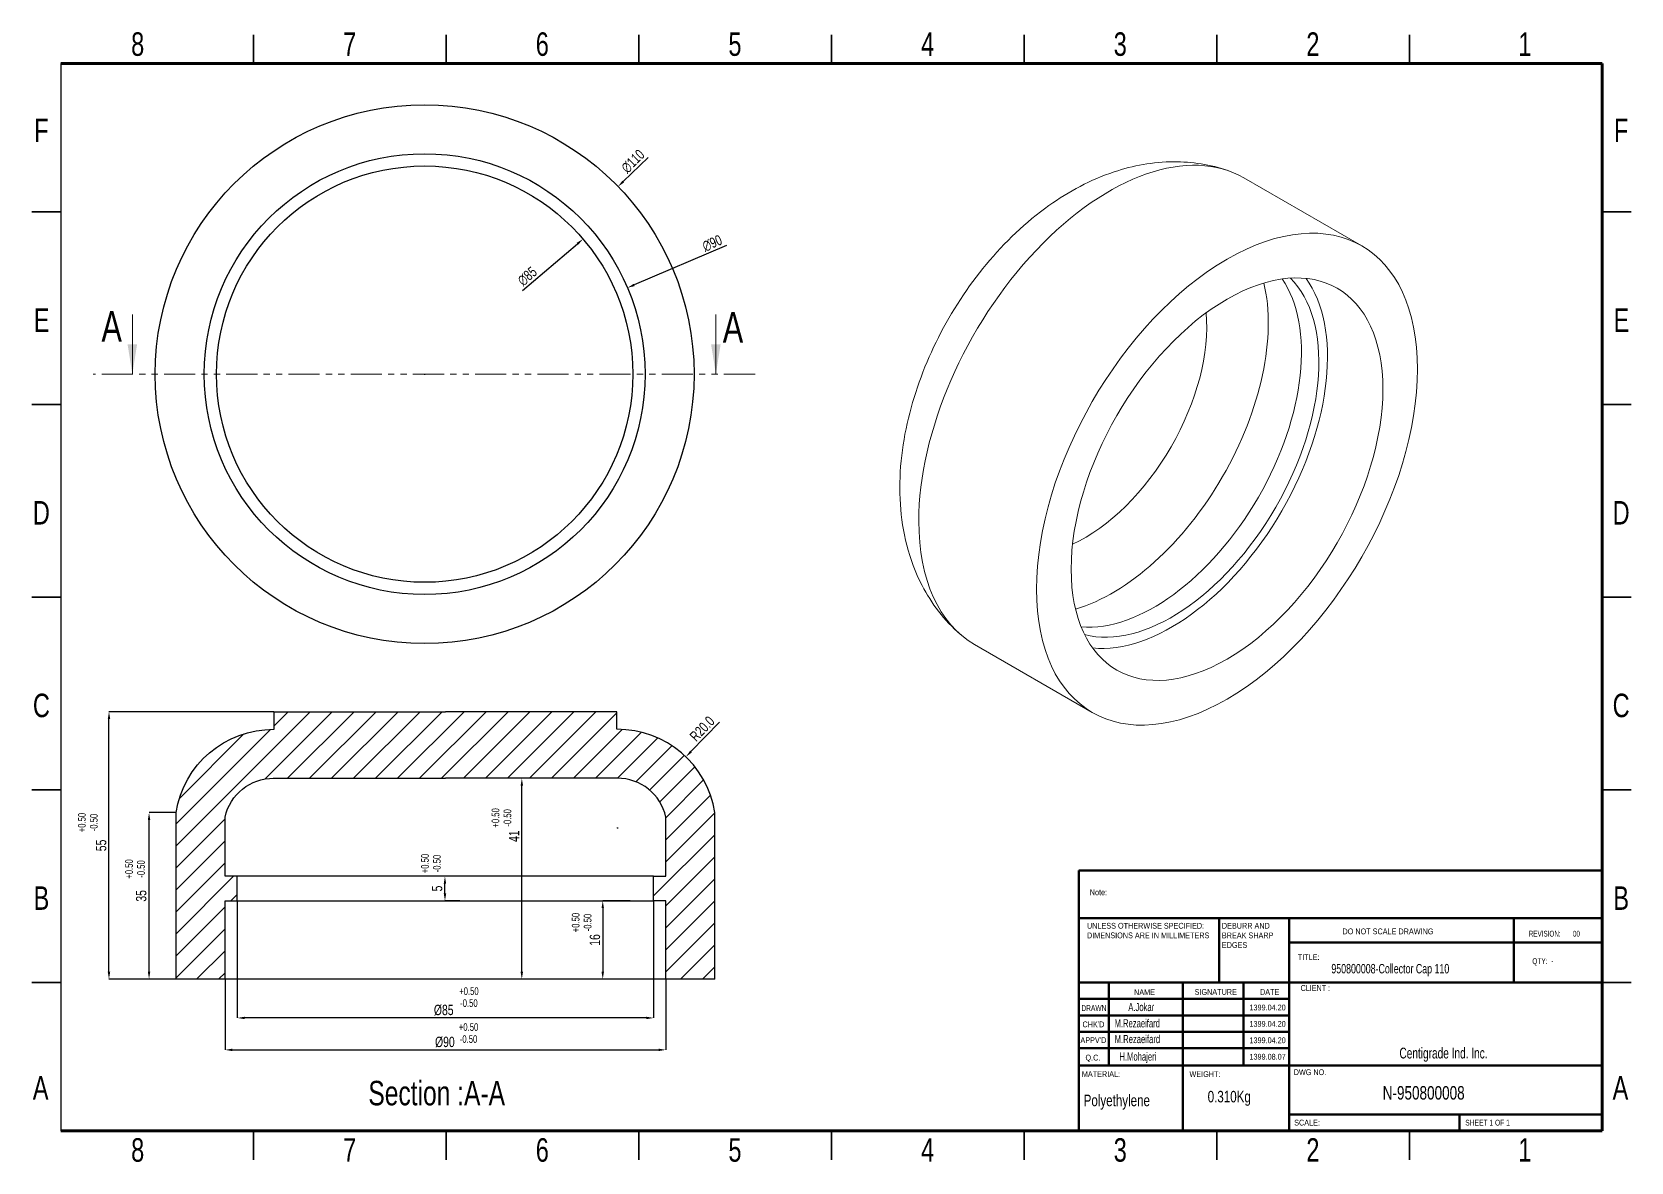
# Model space of a CAD drawing. Header units: millimetres. Extents: x 1131 to 1457, y 387 to 618.
import ezdxf

# ---------------------------------------------------------------- set-up
doc = ezdxf.new("R2010")
doc.units = ezdxf.units.MM
doc.linetypes.add('SLD-Phantom', pattern=[12.7, 6.35, -1.27, 1.27, -1.27, 1.27, -1.27])
doc.linetypes.add('SLD-Solid', pattern=[0])
doc.styles.add('SLDTEXTSTYLE0', font='TXT', dxfattribs={"width": 0.75})
doc.styles.add('SLDTEXTSTYLE1', font='TXT', dxfattribs={"width": 0.686449})
doc.styles.add('SLDTEXTSTYLE2', font='TXT', dxfattribs={"width": 0.652778})
doc.styles.add('SLDTEXTSTYLE3', font='TXT', dxfattribs={"width": 0.692308})
doc.styles.add('SLDTEXTSTYLE4', font='TXT', dxfattribs={"width": 0.7})
doc.styles.add('SLDTEXTSTYLE5', font='TXT', dxfattribs={"width": 0.678571})
doc.dimstyles.new('SLDDIMSTYLE30', dxfattribs={"dimtxt": 2.116667, "dimasz": 1.5, "dimexe": 0, "dimexo": 0.0625, "dimgap": 0.529167, "dimtad": 1, "dimdec": 0, "dimrnd": 1e-09, "dimzin": 12, "dimdsep": 46, "dimtxsty": 'SLDTEXTSTYLE0', "dimcen": 0.09, "dimadec": 0, "dimazin": 3, "dimtfac": 1, "dimtdec": 0, "dimtofl": 0, "dimtmove": 0, "dimatfit": 3, "dimfxl": 1, "dimfrac": 2, "dimtolj": 1, "dimtzin": 12, "dimarcsym": 0})

# ---------------------------------------------------------------- blocks, each defined once
blk = doc.blocks.new('*D4')
at = {"color": 0, "lineweight": -2, "transparency": 16777216}
blk.add_line((1231.09, 565.16), (1242.3, 574.72), dxfattribs=at)
at = {"color": 0, "transparency": 16777216}
blk.add_solid([(1242.14, 574.91), (1242.47, 574.53), (1243.45, 575.69)], dxfattribs=at)
at = {"layer": 'Defpoints', "color": 0, "transparency": 16777216}
for p in [(1243.45, 575.69), (1178.77, 520.54)]:
    blk.add_point(p, dxfattribs=at)
at = {"color": 0, "transparency": 16777216, "insert": (1232.08, 568.08), "char_height": 2.117, "attachment_point": 5, "rotation": 40.4526, "style": 'SLDTEXTSTYLE0'}
blk.add_mtext('\\A1;∅85', dxfattribs=at)
blk = doc.blocks.new('*D5')
at = {"color": 0, "lineweight": -2, "transparency": 16777216}
for p, q in [((1256.74, 592.36), (1251.67, 587.44)), ((1211.02, 548.11), (1211.2, 548.11)), ((1211.11, 548.02), (1211.11, 548.2))]:
    blk.add_line(p, q, dxfattribs=at)
at = {"color": 0, "transparency": 16777216}
blk.add_solid([(1251.5, 587.62), (1251.84, 587.26), (1250.59, 586.4)], dxfattribs=at)
at = {"layer": 'Defpoints', "color": 0, "transparency": 16777216}
for p in [(1250.59, 586.4), (1171.62, 509.83)]:
    blk.add_point(p, dxfattribs=at)
at = {"color": 0, "transparency": 16777216, "insert": (1253.64, 591.56), "char_height": 2.117, "attachment_point": 5, "rotation": 44.1145, "style": 'SLDTEXTSTYLE0'}
blk.add_mtext('\\A1;∅110', dxfattribs=at)
blk = doc.blocks.new('*D6')
at = {"color": 0, "lineweight": -2, "transparency": 16777216}
for p, q in [((1272.76, 574.35), (1253.89, 566.32)), ((1211.02, 548.11), (1211.2, 548.11)), ((1211.11, 548.02), (1211.11, 548.2))]:
    blk.add_line(p, q, dxfattribs=at)
at = {"color": 0, "transparency": 16777216}
blk.add_solid([(1253.79, 566.55), (1253.99, 566.09), (1252.51, 565.74)], dxfattribs=at)
at = {"layer": 'Defpoints', "color": 0, "transparency": 16777216}
for p in [(1252.51, 565.74), (1169.7, 530.49)]:
    blk.add_point(p, dxfattribs=at)
at = {"color": 0, "transparency": 16777216, "insert": (1269.83, 574.83), "char_height": 2.117, "attachment_point": 5, "rotation": 23.0547, "style": 'SLDTEXTSTYLE0'}
blk.add_mtext('\\A1;∅90', dxfattribs=at)
blk = doc.blocks.new('*D7')
at = {"color": 0, "lineweight": -2, "transparency": 16777216}
for p, q in [((1180.3, 479.2), (1146.67, 479.2)), ((1146.67, 426.1), (1146.67, 477.7)), ((1160.3, 424.6), (1146.67, 424.6))]:
    blk.add_line(p, q, dxfattribs=at)
at = {"color": 0, "transparency": 16777216}
for points in [[(1146.42, 477.7), (1146.92, 477.7), (1146.67, 479.2)], [(1146.42, 426.1), (1146.92, 426.1), (1146.67, 424.6)]]:
    blk.add_solid(points, dxfattribs=at)
at = {"layer": 'Defpoints', "color": 0, "transparency": 16777216}
for p in [(1146.67, 479.2), (1180.36, 479.2), (1160.36, 424.6)]:
    blk.add_point(p, dxfattribs=at)
at = {"color": 0, "transparency": 16777216, "insert": (1145.08, 451.9), "char_height": 2.117, "attachment_point": 5, "rotation": 90, "style": 'SLDTEXTSTYLE0'}
blk.add_mtext('\\A1;55', dxfattribs=at)
blk = doc.blocks.new('*D8')
at = {"color": 0, "lineweight": -2, "transparency": 16777216}
for p, q in [((1160.3, 458.6), (1154.85, 458.6)), ((1154.85, 426.1), (1154.85, 457.1)), ((1160.3, 424.6), (1154.85, 424.6))]:
    blk.add_line(p, q, dxfattribs=at)
at = {"color": 0, "transparency": 16777216}
for points in [[(1154.6, 457.1), (1155.1, 457.1), (1154.85, 458.6)], [(1154.6, 426.1), (1155.1, 426.1), (1154.85, 424.6)]]:
    blk.add_solid(points, dxfattribs=at)
at = {"layer": 'Defpoints', "color": 0, "transparency": 16777216}
for p in [(1154.85, 458.6), (1160.36, 458.6), (1160.36, 424.6)]:
    blk.add_point(p, dxfattribs=at)
at = {"color": 0, "transparency": 16777216, "insert": (1153.26, 441.6), "char_height": 2.117, "attachment_point": 5, "rotation": 90, "style": 'SLDTEXTSTYLE0'}
blk.add_mtext('\\A1;35', dxfattribs=at)
blk = doc.blocks.new('*D3')
at = {"color": 0, "lineweight": -2, "transparency": 16777216}
for p, q in [((1271.3, 477.09), (1265.48, 471.06)), ((1250.41, 455.5), (1250.59, 455.5)), ((1250.5, 455.41), (1250.5, 455.59))]:
    blk.add_line(p, q, dxfattribs=at)
at = {"color": 0, "transparency": 16777216}
blk.add_solid([(1265.3, 471.23), (1265.66, 470.88), (1264.44, 469.98)], dxfattribs=at)
at = {"layer": 'Defpoints', "color": 0, "transparency": 16777216}
for p in [(1264.44, 469.98), (1250.5, 455.5)]:
    blk.add_point(p, dxfattribs=at)
at = {"color": 0, "transparency": 16777216, "insert": (1267.77, 475.72), "char_height": 2.117, "attachment_point": 5, "rotation": 46.0687, "style": 'SLDTEXTSTYLE0'}
blk.add_mtext('\\A1;R20.0', dxfattribs=at)
blk = doc.blocks.new('*D9')
at = {"color": 0, "lineweight": -2, "transparency": 16777216}
for p, q in [((1253.07, 440.6), (1247.47, 440.6)), ((1247.47, 439.1), (1247.47, 426.1)), ((1253.07, 424.6), (1247.47, 424.6))]:
    blk.add_line(p, q, dxfattribs=at)
at = {"color": 0, "transparency": 16777216}
for points in [[(1247.22, 439.1), (1247.72, 439.1), (1247.47, 440.6)], [(1247.22, 426.1), (1247.72, 426.1), (1247.47, 424.6)]]:
    blk.add_solid(points, dxfattribs=at)
at = {"layer": 'Defpoints', "color": 0, "transparency": 16777216}
for p in [(1253.13, 440.6), (1247.47, 424.6), (1253.13, 424.6)]:
    blk.add_point(p, dxfattribs=at)
at = {"color": 0, "transparency": 16777216, "insert": (1245.88, 432.6), "char_height": 2.117, "attachment_point": 5, "rotation": 90, "style": 'SLDTEXTSTYLE0'}
blk.add_mtext('\\A1;16', dxfattribs=at)
blk = doc.blocks.new('*D10')
at = {"color": 0, "lineweight": -2, "transparency": 16777216}
for p, q in [((1218.27, 445.6), (1215.26, 445.6)), ((1215.26, 442.1), (1215.26, 444.1)), ((1218.27, 440.6), (1215.26, 440.6))]:
    blk.add_line(p, q, dxfattribs=at)
at = {"color": 0, "transparency": 16777216}
for points in [[(1215.01, 444.1), (1215.51, 444.1), (1215.26, 445.6)], [(1215.01, 442.1), (1215.51, 442.1), (1215.26, 440.6)]]:
    blk.add_solid(points, dxfattribs=at)
at = {"layer": 'Defpoints', "color": 0, "transparency": 16777216}
for p in [(1215.26, 445.6), (1218.33, 445.6), (1218.33, 440.6)]:
    blk.add_point(p, dxfattribs=at)
at = {"color": 0, "transparency": 16777216, "insert": (1213.67, 443.1), "char_height": 2.117, "attachment_point": 5, "rotation": 90, "style": 'SLDTEXTSTYLE0'}
blk.add_mtext('\\A1;5', dxfattribs=at)
blk = doc.blocks.new('*D11')
at = {"color": 0, "lineweight": -2, "transparency": 16777216}
for p, q in [((1170.36, 424.54), (1170.36, 410.16)), ((1260.36, 424.54), (1260.36, 410.16)), ((1171.86, 410.16), (1258.86, 410.16))]:
    blk.add_line(p, q, dxfattribs=at)
at = {"color": 0, "transparency": 16777216}
for points in [[(1171.86, 410.41), (1171.86, 409.91), (1170.36, 410.16)], [(1258.86, 410.41), (1258.86, 409.91), (1260.36, 410.16)]]:
    blk.add_solid(points, dxfattribs=at)
at = {"layer": 'Defpoints', "color": 0, "transparency": 16777216}
for p in [(1170.36, 424.6), (1260.36, 424.6), (1260.36, 410.16)]:
    blk.add_point(p, dxfattribs=at)
at = {"color": 0, "transparency": 16777216, "insert": (1215.24, 411.75), "char_height": 2.117, "attachment_point": 5, "style": 'SLDTEXTSTYLE0'}
blk.add_mtext('\\A1;%%C90', dxfattribs=at)
blk = doc.blocks.new('*D12')
at = {"color": 0, "lineweight": -2, "transparency": 16777216}
for p, q in [((1172.86, 440.54), (1172.86, 416.68)), ((1257.86, 440.54), (1257.86, 416.68)), ((1256.36, 416.68), (1174.36, 416.68))]:
    blk.add_line(p, q, dxfattribs=at)
at = {"color": 0, "transparency": 16777216}
for points in [[(1174.36, 416.93), (1174.36, 416.43), (1172.86, 416.68)], [(1256.36, 416.93), (1256.36, 416.43), (1257.86, 416.68)]]:
    blk.add_solid(points, dxfattribs=at)
at = {"layer": 'Defpoints', "color": 0, "transparency": 16777216}
for p in [(1172.86, 440.6), (1257.86, 440.6), (1172.86, 416.68)]:
    blk.add_point(p, dxfattribs=at)
at = {"color": 0, "transparency": 16777216, "insert": (1215.01, 418.27), "char_height": 2.117, "attachment_point": 5, "style": 'SLDTEXTSTYLE0'}
blk.add_mtext('\\A1;%%C85', dxfattribs=at)
blk = doc.blocks.new('*D13')
at = {"color": 0, "lineweight": -2, "transparency": 16777216}
for p, q in [((1232.79, 465.6), (1230.95, 465.6)), ((1230.95, 426.1), (1230.95, 464.1)), ((1232.79, 424.6), (1230.95, 424.6))]:
    blk.add_line(p, q, dxfattribs=at)
at = {"color": 0, "transparency": 16777216}
for points in [[(1230.7, 464.1), (1231.2, 464.1), (1230.95, 465.6)], [(1230.7, 426.1), (1231.2, 426.1), (1230.95, 424.6)]]:
    blk.add_solid(points, dxfattribs=at)
at = {"layer": 'Defpoints', "color": 0, "transparency": 16777216}
for p in [(1230.95, 465.6), (1232.86, 465.6), (1232.86, 424.6)]:
    blk.add_point(p, dxfattribs=at)
at = {"color": 0, "transparency": 16777216, "insert": (1229.36, 453.79), "char_height": 2.117, "attachment_point": 5, "rotation": 90, "style": 'SLDTEXTSTYLE0'}
blk.add_mtext('\\A1;41', dxfattribs=at)
blk = doc.blocks.new('SW_NOTE_62')
at = {"color": 0, "linetype": 'Continuous', "lineweight": 0, "char_height": 1.5, "attachment_point": 1, "style": 'SLDTEXTSTYLE0'}
for s, insert in [('UNLESS OTHERWISE SPECIFIED:', (0, 1.93)), ('DIMENSIONS ARE IN MILLIMETERS', (0, -0.57))]:
    blk.add_mtext(s, dxfattribs=dict(at, insert=insert))
blk = doc.blocks.new('SW_NOTE_63')
at = {"color": 0, "linetype": 'Continuous', "lineweight": 0, "char_height": 1.5, "attachment_point": 1, "style": 'SLDTEXTSTYLE0'}
for s, insert in [('DEBURR AND', (0, 1.93)), ('BREAK SHARP', (0, -0.57)), ('EDGES', (0, -3.07))]:
    blk.add_mtext(s, dxfattribs=dict(at, insert=insert))

msp = doc.modelspace()

# ---------------------------------------------------------------- hatches: boundary and pattern name
h = msp.add_hatch()
h.set_pattern_fill('ANSI31', color=256)
h.set_pattern_definition([(45, (429.2402, -728.291), (-2.245064, 2.245064), [])])
h.paths.add_polyline_path([(1260.36, 457.69), (1260.36, 445.6), (1257.86, 445.6), (1257.86, 440.6), (1260.36, 440.6), (1260.36, 424.6), (1270.36, 424.6), (1270.36, 458.6, 0.371544), (1250.36, 475.6), (1250.36, 479.2), (1215.36, 479.2), (1180.36, 479.2), (1180.36, 475.6, 0.371544), (1160.36, 458.6), (1160.36, 424.6), (1170.36, 424.6), (1170.36, 440.6), (1172.86, 440.6), (1172.86, 445.6), (1170.36, 445.6), (1170.36, 457.69, -0.351534), (1180.22, 465.6), (1215.36, 465.6), (1250.5, 465.6, -0.351534)])

# ---------------------------------------------------------------- linework, layer by layer
at = {"color": 7, "linetype": 'Continuous', "lineweight": 35}
for p, q in [((1176.18, 611.51), (1176.18, 617.41)), ((1215.51, 611.51), (1215.51, 617.41)), ((1254.84, 611.51), (1254.84, 617.41)), ((1294.17, 617.41), (1294.17, 611.51)), ((1294.17, 611.51), (1294.17, 617.41)), ((1333.5, 611.51), (1333.5, 617.41)), ((1372.84, 611.51), (1372.84, 617.41)), ((1412.17, 611.51), (1412.17, 617.41)), ((1136.85, 581.22), (1130.95, 581.22)), ((1451.5, 581.22), (1457.4, 581.22)), ((1136.85, 541.89), (1130.95, 541.89)), ((1451.5, 541.89), (1457.4, 541.89)), ((1130.95, 502.56), (1136.85, 502.56)), ((1136.85, 502.56), (1130.95, 502.56)), ((1457.4, 502.56), (1451.5, 502.56)), ((1451.5, 502.56), (1457.4, 502.56)), ((1136.85, 463.23), (1130.95, 463.23)), ((1451.5, 463.23), (1457.4, 463.23)), ((1136.85, 423.9), (1130.95, 423.9)), ((1451.5, 423.9), (1457.4, 423.9)), ((1176.18, 393.61), (1176.18, 387.71)), ((1215.51, 393.61), (1215.51, 387.71)), ((1254.84, 393.61), (1254.84, 387.71)), ((1294.17, 387.71), (1294.17, 393.61)), ((1294.17, 393.61), (1294.17, 387.71)), ((1333.5, 393.61), (1333.5, 387.71)), ((1372.84, 393.61), (1372.84, 387.71)), ((1412.17, 393.61), (1412.17, 387.71))]:
    msp.add_line(p, q, dxfattribs=at)
at = {"color": 7, "linetype": 'Continuous', "lineweight": 70}
for p, q in [((1136.85, 611.51), (1451.5, 611.51)), ((1451.5, 611.51), (1451.5, 393.61)), ((1451.5, 393.61), (1136.85, 393.61))]:
    msp.add_line(p, q, dxfattribs=at)
for p, q in [((1136.85, 611.51), (1136.85, 393.61)), ((1180.36, 479.2), (1215.36, 479.2)), ((1180.36, 475.6), (1180.36, 479.2)), ((1250.36, 479.2), (1215.36, 479.2)), ((1250.36, 475.6), (1250.36, 479.2)), ((1180.22, 465.6), (1215.36, 465.6)), ((1250.5, 465.6), (1215.36, 465.6)), ((1172.86, 445.6), (1170.36, 445.6)), ((1172.86, 440.6), (1172.86, 445.6)), ((1257.86, 445.6), (1172.86, 445.6)), ((1257.86, 440.6), (1257.86, 445.6)), ((1257.86, 445.6), (1260.36, 445.6)), ((1170.36, 440.6), (1172.86, 440.6)), ((1172.86, 440.6), (1257.86, 440.6)), ((1260.36, 440.6), (1257.86, 440.6)), ((1260.36, 424.6), (1260.36, 440.6)), ((1170.36, 424.6), (1160.36, 424.6)), ((1260.36, 424.6), (1170.36, 424.6)), ((1270.36, 424.6), (1260.36, 424.6))]:
    msp.add_line(p, q)
at = {"linetype": 'Continuous', "lineweight": 0, "extrusion": (-2e-16, 0.816497, 0.57735)}
for p, q in [((1378.38, 588.18), (1402.42, 574.3)), ((1323.38, 492.92), (1347.42, 479.04))]:
    msp.add_line(p, q, dxfattribs=at)
at = {"linetype": 'SLD-Solid', "lineweight": 0}
for p, q in [((1151.44, 560.31), (1151.44, 548.11)), ((1270.57, 560.31), (1270.57, 548.11))]:
    msp.add_line(p, q, dxfattribs=at)
at = {"linetype": 'SLD-Phantom', "lineweight": 0}
msp.add_line((1278.57, 548.11), (1143.44, 548.11), dxfattribs=at)
at = {"color": 7, "linetype": 'Continuous', "lineweight": 50}
for p, q in [((1344.67, 446.79), (1451.5, 446.79)), ((1344.67, 446.79), (1344.67, 437.07)), ((1344.67, 437.07), (1451.5, 437.07)), ((1344.67, 437.07), (1344.67, 393.81)), ((1373.31, 437.07), (1373.31, 423.9)), ((1387.62, 437.07), (1387.62, 393.61)), ((1433.48, 423.9), (1433.48, 437.07)), ((1451.5, 432.06), (1387.62, 432.06)), ((1451.5, 423.9), (1344.67, 423.9)), ((1350.81, 423.9), (1350.81, 406.99)), ((1365.91, 423.9), (1365.91, 393.81)), ((1378.27, 423.9), (1378.27, 406.99)), ((1387.62, 393.81), (1387.62, 423.9)), ((1387.62, 420.56), (1344.67, 420.56)), ((1387.62, 417.21), (1344.67, 417.21)), ((1387.62, 413.87), (1344.67, 413.87)), ((1387.62, 410.53), (1344.67, 410.53)), ((1352.86, 406.99), (1344.67, 406.99)), ((1352.86, 406.99), (1451.5, 406.99)), ((1387.62, 396.96), (1451.5, 396.96)), ((1422.39, 393.61), (1422.39, 396.96))]:
    msp.add_line(p, q, dxfattribs=at)
for points in [[(1160.36, 424.6), (1160.36, 458.6, -0.371544), (1180.36, 475.6)], [(1270.36, 424.6), (1270.36, 458.6, 0.371544), (1250.36, 475.6)], [(1170.36, 445.6), (1170.36, 457.69, -0.353496), (1180.29, 465.6)], [(1260.36, 445.6), (1260.36, 457.69, 0.353496), (1250.43, 465.6)]]:
    msp.add_lwpolyline(points, format="xyb")
for points in [[(1170.36, 424.6), (1170.36, 440.6)], [(1260.36, 424.6), (1260.36, 440.6)]]:
    msp.add_lwpolyline(points)
for radius in [55, 45, 42.5]:
    msp.add_circle((1211.11, 548.11), radius)
at = {"linetype": 'Continuous', "lineweight": 0}
for centre, major_axis, start_param, end_param in [((1350.88, 540.55), (27.5, 47.63), 0, 2.356194), ((1374.92, 526.67), (-27.5, -47.63), -0.785398, 5.497787), ((1374.92, 526.67), (-22.5, -38.97), -0.785398, 5.497787), ((1351.52, 540.18), (22.5, 38.97), -2.59477, -0.546822), ((1360.07, 535.25), (-21.25, -36.81), 0.26586, 2.875733), ((1363.61, 533.2), (-21.25, -36.81), 0.153067, 2.988526), ((1363.61, 533.2), (-22.5, -38.97), 0.254143, 2.88745), ((1345.93, 543.41), (17.57, 30.43), -2.458585, -0.683008), ((1350.88, 540.55), (-27.5, -47.63), -0.785398, 0)]:
    msp.add_ellipse(centre, major_axis=major_axis, ratio=0.57735, start_param=start_param, end_param=end_param, dxfattribs=at)
msp.add_open_spline([(1375.18, 589.65), (1371.51, 590.92), (1367.71, 591.48), (1359.77, 591.45), (1355.69, 590.67), (1347.04, 587.8), (1342.62, 585.4), (1333.81, 579.14), (1329.55, 575.07), (1321.99, 565.97), (1318.7, 560.94), (1313.33, 550.34), (1311.24, 544.79), (1308.49, 533.35), (1307.84, 527.47), (1308.61, 515.99), (1309.88, 510.35), (1314.55, 501.35), (1317.18, 497.85), (1320.51, 494.96)], degree=3, knots=[4.037579, 4.037579, 4.037579, 4.037579, 4.251111, 4.251111, 4.502753, 4.502753, 4.827554, 4.827554, 5.209047, 5.209047, 5.591751, 5.591751, 5.971849, 5.971849, 6.357318, 6.357318, 6.715222, 6.715222, 6.957995, 6.957995, 6.957995, 6.957995], dxfattribs=at)
at = {"linetype": 'SLD-Solid', "lineweight": 0}
for points in [[(1151.44, 548.11), (1150.46, 554.21), (1152.41, 554.21)], [(1270.57, 548.11), (1271.54, 554.21), (1269.59, 554.21)]]:
    msp.add_solid(points, dxfattribs=at)

# ---------------------------------------------------------------- block references
at = {"color": 7, "linetype": 'Continuous', "lineweight": 0, "xscale": 0.7866230170439151, "yscale": 0.7866230170439151, "zscale": 0.7866230170439151}
for name, p in [('SW_NOTE_62', (1346.33, 434.57)), ('SW_NOTE_63', (1373.87, 434.57))]:
    msp.add_blockref(name, p, dxfattribs=at)

# ---------------------------------------------------------------- texts
at = {"color": 7, "linetype": 'Continuous', "lineweight": 0}
for s, insert, char_height, attachment_point, style in [('8', (1152.53, 617.89), 4.8, 2, 'SLDTEXTSTYLE0'), ('7', (1195.8, 617.89), 4.8, 2, 'SLDTEXTSTYLE0'), ('6', (1235.13, 617.89), 4.8, 2, 'SLDTEXTSTYLE0'), ('5', (1274.46, 617.89), 4.8, 2, 'SLDTEXTSTYLE0'), ('4', (1313.79, 617.89), 4.8, 2, 'SLDTEXTSTYLE0'), ('3', (1353.12, 617.89), 4.8, 2, 'SLDTEXTSTYLE0'), ('2', (1392.45, 617.89), 4.8, 2, 'SLDTEXTSTYLE0'), ('1', (1435.72, 617.89), 4.8, 2, 'SLDTEXTSTYLE0'), ('F', (1132.87, 600.28), 4.8, 2, 'SLDTEXTSTYLE0'), ('F', (1455.38, 600.28), 4.8, 2, 'SLDTEXTSTYLE0'), ('E', (1132.92, 561.54), 4.8, 2, 'SLDTEXTSTYLE0'), ('E', (1455.44, 561.54), 4.8, 2, 'SLDTEXTSTYLE0'), ('D', (1132.86, 522.21), 4.8, 2, 'SLDTEXTSTYLE0'), ('D', (1455.38, 522.21), 4.8, 2, 'SLDTEXTSTYLE0'), ('C', (1132.87, 482.88), 4.8, 2, 'SLDTEXTSTYLE0'), ('C', (1455.38, 482.88), 4.8, 2, 'SLDTEXTSTYLE0'), ('B', (1132.88, 443.55), 4.8, 2, 'SLDTEXTSTYLE0'), ('Note:', (1346.9, 442.91), 1.18, 1, 'SLDTEXTSTYLE0'), ('B', (1455.39, 443.55), 4.8, 2, 'SLDTEXTSTYLE0'), ('DO NOT SCALE DRAWING', (1398.49, 434.94), 1.1799, 1, 'SLDTEXTSTYLE0'), ('REVISION:       00', (1436.52, 434.47), 1.1799, 1, 'SLDTEXTSTYLE2'), ('TITLE:', (1389.36, 429.69), 1.18, 1, 'SLDTEXTSTYLE0'), ('950800008-Collector Cap 110', (1396.22, 427.7), 1.9272, 1, 'SLDTEXTSTYLE4'), ('QTY:  -', (1437.24, 428.88), 1.18, 1, 'SLDTEXTSTYLE5'), ('NAME', (1355.94, 422.52), 1.18, 1, 'SLDTEXTSTYLE0'), ('SIGNATURE', (1368.3, 422.57), 1.18, 1, 'SLDTEXTSTYLE0'), ('DATE', (1381.66, 422.57), 1.18, 1, 'SLDTEXTSTYLE0'), ('CLIENT :', (1389.95, 423.42), 1.249, 1, 'SLDTEXTSTYLE4'), ('DRAWN', (1345.18, 419.29), 1.18, 1, 'SLDTEXTSTYLE1'), ('A.Jokar', (1354.77, 419.74), 1.665, 1, 'SLDTEXTSTYLE4'), ('1399.04.20', (1379.5, 419.4), 1.18, 1, 'SLDTEXTSTYLE0'), ("CHK'D", (1345.41, 415.96), 1.18, 1, 'SLDTEXTSTYLE0'), ('M.Rezaeifard', (1351.96, 416.42), 1.665, 1, 'SLDTEXTSTYLE4'), ('1399.04.20', (1379.5, 416.06), 1.18, 1, 'SLDTEXTSTYLE0'), ("APPV'D", (1344.99, 412.74), 1.18, 1, 'SLDTEXTSTYLE0'), ('M.Rezaeifard', (1351.99, 413.2), 1.665, 1, 'SLDTEXTSTYLE4'), ('1399.04.20', (1379.5, 412.71), 1.18, 1, 'SLDTEXTSTYLE0'), ('Q.C.', (1346.02, 409.17), 1.18, 1, 'SLDTEXTSTYLE0'), ('H.Mohajeri', (1352.96, 409.63), 1.665, 1, 'SLDTEXTSTYLE4'), ('1399.08.07', (1379.5, 409.35), 1.18, 1, 'SLDTEXTSTYLE0'), ('Centigrade Ind. Inc.', (1410.12, 410.61), 2.2025, 1, 'SLDTEXTSTYLE4'), ('A', (1132.72, 404.8), 4.8, 2, 'SLDTEXTSTYLE0'), ('MATERIAL:', (1345.28, 405.81), 1.18, 1, 'SLDTEXTSTYLE0'), ('WEIGHT:', (1367.25, 405.81), 1.179, 1, 'SLDTEXTSTYLE0'), ('DWG NO.', (1388.53, 406.19), 1.18, 1, 'SLDTEXTSTYLE0'), ('A', (1455.24, 404.8), 4.8, 2, 'SLDTEXTSTYLE0'), ('0.310Kg', (1370.97, 401.8), 2.358, 1, 'SLDTEXTSTYLE0'), ('N-950800008', (1406.7, 402.77), 2.7532, 1, 'SLDTEXTSTYLE0'), ('Polyethylene', (1345.65, 401.02), 2.3577, 1, 'SLDTEXTSTYLE0'), ('SCALE:', (1388.63, 395.9), 1.18, 1, 'SLDTEXTSTYLE0'), ('SHEET 1 OF 1', (1423.56, 395.9), 1.1799, 1, 'SLDTEXTSTYLE3'), ('8', (1152.53, 392.13), 4.8, 2, 'SLDTEXTSTYLE0'), ('7', (1195.8, 392.13), 4.8, 2, 'SLDTEXTSTYLE0'), ('6', (1235.13, 392.13), 4.8, 2, 'SLDTEXTSTYLE0'), ('5', (1274.46, 392.13), 4.8, 2, 'SLDTEXTSTYLE0'), ('4', (1313.79, 392.13), 4.8, 2, 'SLDTEXTSTYLE0'), ('3', (1353.12, 392.13), 4.8, 2, 'SLDTEXTSTYLE0'), ('2', (1392.45, 392.13), 4.8, 2, 'SLDTEXTSTYLE0'), ('1', (1435.72, 392.13), 4.8, 2, 'SLDTEXTSTYLE0')]:
    msp.add_mtext(s, dxfattribs=dict(at, insert=insert, char_height=char_height, attachment_point=attachment_point, style=style))
at = {"color": 7, "linetype": 'Continuous', "lineweight": 18, "attachment_point": 2, "style": 'SLDTEXTSTYLE0'}
for s, insert, char_height in [('\\A1;A', (1147.22, 560.97), 6.259), ('\\A1;A', (1274.06, 560.78), 6.259), ('\\A1;+0.50', (1220.15, 422.93), 1.565), ('\\A1;-0.50', (1220.15, 420.49), 1.565), ('\\A1;+0.50', (1220.07, 415.6), 1.565), ('\\A1;-0.50', (1220.07, 413.15), 1.565), ('\\A1;Section :A-A', (1213.57, 403.84), 5.0068)]:
    msp.add_mtext(s, dxfattribs=dict(at, insert=insert, char_height=char_height))
at = {"color": 7, "linetype": 'Continuous', "lineweight": 18, "char_height": 1.565, "attachment_point": 2, "rotation": 90, "style": 'SLDTEXTSTYLE0'}
for s, insert in [('\\A1;+0.50', (1140.35, 456.57)), ('\\A1;-0.50', (1142.79, 456.57)), ('\\A1;+0.50', (1224.79, 457.52)), ('\\A1;-0.50', (1227.23, 457.52)), ('\\A1;+0.50', (1149.98, 447.09)), ('\\A1;-0.50', (1152.42, 447.09)), ('\\A1;+0.50', (1210.39, 448.2)), ('\\A1;-0.50', (1212.83, 448.2)), ('\\A1;+0.50', (1241.16, 436.15)), ('\\A1;-0.50', (1243.6, 436.15))]:
    msp.add_mtext(s, dxfattribs=dict(at, insert=insert))

# ---------------------------------------------------------------- dimensions: what is measured, and where the dimension line sits
dim = msp.add_diameter_dim_2p(p1=(1171.62, 509.83), p2=(1250.59, 586.4), dimstyle='SLDDIMSTYLE30')
dim.commit()
dim.dimension.update_dxf_attribs({"geometry": '*D5', "text_midpoint": (1253.64, 591.56)})
for p1, p2, picture, middle in [((1169.7, 530.49), (1252.51, 565.74), '*D6', (1270.45, 573.37)), ((1178.77, 520.54), (1243.45, 575.69), '*D4', (1233.11, 566.87))]:
    dim = msp.add_diameter_dim_2p(p1=p1, p2=p2, dimstyle='SLDDIMSTYLE30')
    dim.commit()
    dim.dimension.update_dxf_attribs({"geometry": picture, "text_midpoint": middle, "dimtype": 163})
for base, p1, p2, picture, middle in [((1146.67, 479.2), (1160.36, 424.6), (1180.36, 479.2), '*D7', (1145.08, 451.9)), ((1215.26, 445.6), (1218.33, 440.6), (1218.33, 445.6), '*D10', (1213.67, 443.1)), ((1247.47, 424.6), (1253.13, 440.6), (1253.13, 424.6), '*D9', (1245.88, 432.6))]:
    dim = msp.add_linear_dim(base=base, p1=p1, p2=p2, angle=90, dimstyle='SLDDIMSTYLE30')
    dim.commit()
    dim.dimension.update_dxf_attribs({"geometry": picture, "text_midpoint": middle})
dim = msp.add_radius_dim(center=(1250.5, 455.5), mpoint=(1264.44, 469.98), text='R20.0', dimstyle='SLDDIMSTYLE30')
dim.commit()
dim.dimension.update_dxf_attribs({"geometry": '*D3', "text_midpoint": (1267.77, 475.72)})
dim = msp.add_linear_dim(base=(1230.95, 465.6), p1=(1232.86, 424.6), p2=(1232.86, 465.6), angle=90, dimstyle='SLDDIMSTYLE30')
dim.commit()
dim.dimension.update_dxf_attribs({"geometry": '*D13', "text_midpoint": (1230.95, 453.79), "dimtype": 160})
dim = msp.add_linear_dim(base=(1154.85, 458.6), p1=(1160.36, 424.6), p2=(1160.36, 458.6), angle=90, text='35', dimstyle='SLDDIMSTYLE30')
dim.commit()
dim.dimension.update_dxf_attribs({"geometry": '*D8', "text_midpoint": (1153.26, 441.6)})
for base, p1, p2, picture, middle in [((1172.86, 416.68), (1257.86, 440.6), (1172.86, 440.6), '*D12', (1215.01, 416.68)), ((1260.36, 410.16), (1170.36, 424.6), (1260.36, 424.6), '*D11', (1215.24, 410.16))]:
    dim = msp.add_linear_dim(base=base, p1=p1, p2=p2, text='%%C<>', dimstyle='SLDDIMSTYLE30')
    dim.commit()
    dim.dimension.update_dxf_attribs({"geometry": picture, "text_midpoint": middle, "dimtype": 160})

doc.saveas('drawing.dxf')
